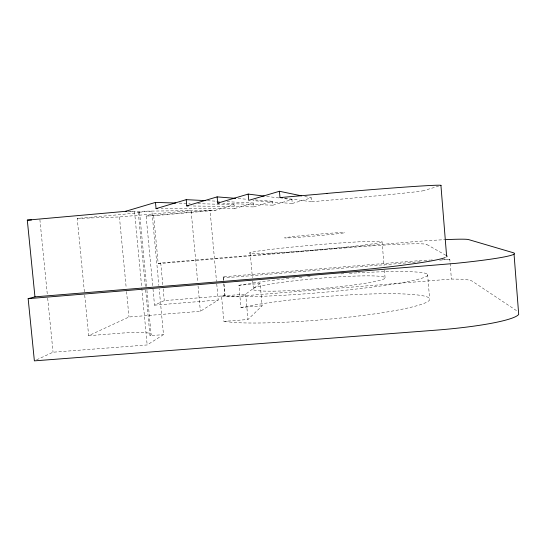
<?xml version="1.0" encoding="UTF-8"?>
<svg xmlns="http://www.w3.org/2000/svg" width="546" height="546" viewBox="0 0 546 546"><rect width="100%" height="100%" fill="white"/><g stroke="black" fill="none" stroke-linecap="round" stroke-linejoin="round"><path stroke-width="0.41" stroke-dasharray="2.73 2.05" d="M260.128 283.545L245.673 294.103L221.533 296.055L223.84 321.396L247.952 319.506L262.121 305.828L260.128 283.545L238.936 285.278L240.943 307.514L262.121 305.828M36.616 359.828L53.044 352.211L147.174 344.949L163.493 334.63L159.2 288.936M84.712 295.202L88.657 335.694L128.986 316.994L200.375 311.302L218.216 300.02L216.598 282.262M153.003 289.025L154.518 305.153L164.278 300.628L225.027 295.707A19.103 1.577 -5.3 0 0 241.305 296.021L451.399 279.054L460.128 279.204L467.861 279.852L471.86 280.944L517.123 311.036M152.682 285.626L146.123 216.032L153.692 215.759L215.39 210.292L234.166 204.73L234.514 208.592L161.179 208.647M234.514 208.592L253.351 203.016L253.699 206.893L191.032 205.965M253.699 206.893L272.611 201.303L272.952 205.187L222.795 203.337M272.952 205.187L291.933 199.583L292.267 203.474L252.935 200.669M292.267 203.474L311.316 197.857L311.65 201.754L340.724 199.174A83.866 1.112 -5.1 0 0 422.276 190.929M422.502 190.916L438.534 186.234M153.692 215.759L158.19 263.67L160.742 262.954L418.448 241.325A62.694 2.73 -4.7 0 1 446.143 239.626M240.943 307.514L254.354 304.968A108.927 11.425 -4.9 0 1 407.2 294.13A108.927 11.425 -4.9 0 1 387.148 311.943A108.927 11.425 -4.9 0 1 234.582 322.543L223.84 321.396M238.936 285.278L252.395 283.074A109.05 8.538 -4.9 0 1 289.107 278.474M127.75 211.903L134.507 211.302L215.39 210.292M84.384 291.823L77.232 218.427L109.336 215.574A42.308 0.703 -4.8 0 0 138.315 212.298L151.884 211.09L158.879 285.551M77.232 218.427L119.431 216.96L191.1 210.613L197.727 282.535M146.123 216.032L210.039 210.381L216.523 281.415M158.19 263.67L344.874 247.932M223.683 280.897L223.307 276.788L404.818 261.8A62.633 4.136 -4.5 0 1 429.893 260.067M420.14 261.766L239.558 276.658A19.124 1.174 -5.2 0 1 223.307 276.788M439.639 260.162L449.815 259.323L450.075 262.612M154.518 305.153L218.216 300.02M88.657 335.694L120.625 333.19A42.069 4.784 -6.4 0 1 149.993 335.681L163.493 334.63M449.815 259.323L447.727 259.336A62.633 4.136 -4.5 0 0 442.233 259.507M129.962 211.322L134.507 211.302L141.721 287.435M179.17 203.112L190.165 203.44M197.782 203.658L234.166 204.73M207.466 200.723L215.963 201.146M216.81 201.187L219.362 201.317M227.013 201.699L253.351 203.016M221.533 296.055L232.234 296.676A109.05 8.538 -4.9 0 0 405.978 281.913A109.05 8.538 -4.9 0 0 357.944 272.843M238.145 198.553L247.393 199.29M254.955 199.897L272.611 201.303M266.694 196.41L279.313 198M284.357 198.635L291.933 199.583M284.992 198.239L311.65 201.754M304.777 196.512L311.316 197.857M426.863 244.54L445.85 255.282M39.899 219.724L47.352 294.826M47.686 298.205L53.044 352.211M119.431 216.96L126.235 288.172M126.556 291.564L128.986 316.994M139.571 212.374L146.615 286.896M146.935 290.281L151.099 334.316M138.315 212.298L145.352 286.664M145.673 290.049L149.993 335.681M141.803 288.281L147.174 344.949M198.041 285.92L200.375 311.302M160.742 262.954L162.865 285.558M163.179 288.902L164.278 300.628M223.983 284.193L225.027 295.707M223.191 277.102L223.491 280.412M223.792 283.722L224.925 296.13M250.177 252.771L252.409 277.682M252.709 281.006L253.378 288.479M245.673 294.103L247.952 319.506M382.063 241.625L384.091 265.998M384.445 270.202L385.073 277.764M427.62 274.304L429.579 298.423M450.143 263.431L451.399 279.054M430.692 260.026A62.633 4.136 -4.5 0 1 432.282 259.944M292.492 278.112A109.05 8.538 -4.9 0 1 295.877 277.764M299.242 277.423A109.05 8.538 -4.9 0 1 302.539 277.095M307.555 276.617A109.05 8.538 -4.9 0 1 310.08 276.385M341.1 273.887A109.05 8.538 -4.9 0 1 344.403 273.662M349.331 273.348A109.05 8.538 -4.9 0 1 357.084 272.891M344.867 247.959A83.654 3.788 -4.9 0 1 426.87 244.54M343.577 232.958A30.16 0.744 -5 0 1 294.936 237.537A30.16 0.744 -5 0 1 302.593 235.619A30.16 0.744 -5 0 1 344.765 232.657M273.253 291.155A66.339 5.167 -4.9 0 0 383.19 279.286A66.339 5.167 -4.9 0 0 300.539 280.105A66.339 5.167 -4.9 0 0 273.253 291.155M269.895 253.208A66.455 2.532 -4.9 0 0 380.112 242.465A66.455 2.532 -4.9 0 0 297.597 246.546A66.455 2.532 -4.9 0 0 269.895 253.208"/><path stroke-width="0.82" d="M175.785 203.016L155.48 202.416L156.06 208.647L186.22 199.659L205.767 200.635M514.039 254.143L518.7 314.414A89.21 11.159 -4 0 1 435.865 330.166L34.378 360.865L28.153 298.669L34.951 296.853L27.3 220.127L125.484 211.343L155.48 202.416M186.22 199.659L186.793 205.903L217.124 196.881L235.619 198.355M217.124 196.881L217.697 203.146L248.184 194.083L264.168 196.096M301.508 195.837L279.436 191.277L248.751 200.368L248.184 194.083M279.436 191.277L279.989 197.584L326.965 193.468M34.951 296.853L333.722 272.379A109.507 6.532 -4.9 0 0 445.188 257.569M28.153 298.669L455.726 263.349A89.448 5.508 -4.5 0 0 513.281 252.737L468.577 239.585A62.694 2.73 -4.7 0 0 446.143 239.626M27.3 220.127L31.497 219.99M125.484 211.343L126.979 211.336M156.06 208.647L157.767 208.647M186.793 205.903L188.486 205.931M217.697 203.146L219.396 203.208M279.989 197.584L282.487 197.911M440.936 185.531L446.58 255.699M446.703 255.685A109.507 6.532 -4.9 0 1 446.567 256.866M326.815 193.42A109.862 1.979 -5 0 1 440.95 185.524"/></g></svg>
